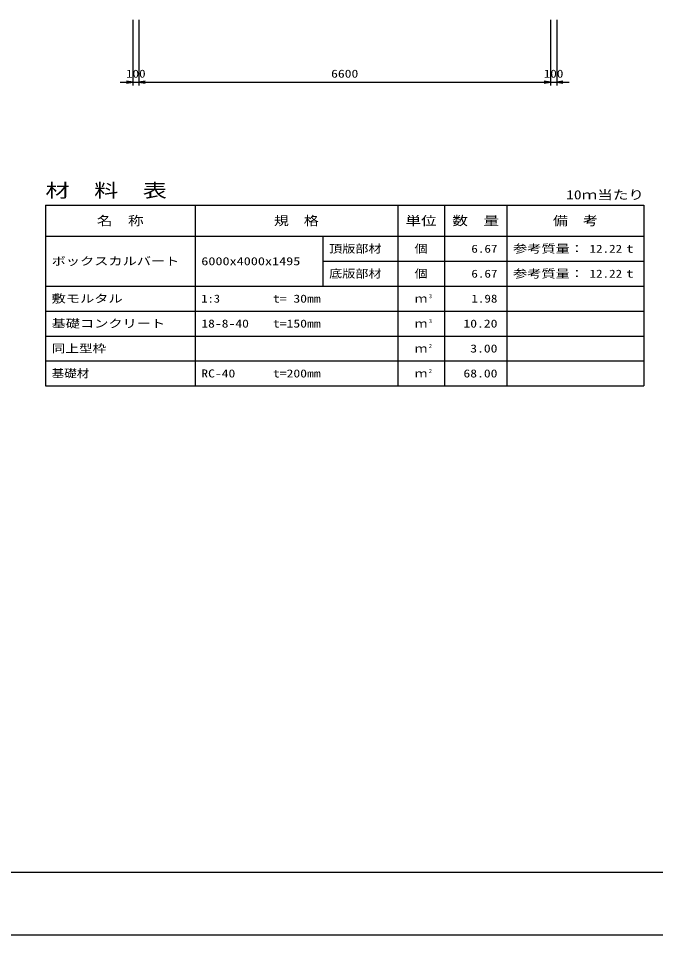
# Model space of a CAD drawing. Units: millimetres at full size. Extents: x 0 to 42050, y 0 to 29700.
# Drawn here: x 23290 to 33513, y 0 to 14695 of the extents above; entities that cross this region are included whole.
import ezdxf
from ezdxf.enums import TextEntityAlignment as Align

# ---------------------------------------------------------------- set-up
doc = ezdxf.new("R2010")
doc.units = ezdxf.units.MM
doc.layers.add('D-MTR', color=7, linetype='Continuous')
doc.layers.add('D-MTR-TXT', color=7, linetype='Continuous')
for name, color, linetype, lineweight in [('D-MTR-FRAM', 7, 'Continuous', 25), ('D-MTR-LINE', 7, 'Continuous', 25), ('D-STR-DIM', 7, 'Continuous', 25), ('D-TTL', 2, 'Continuous', 25)]:
    doc.layers.add(name, color=color, linetype=linetype, lineweight=lineweight)
doc.styles.add('ＭＳ ゴシック', font='')
doc.styles.get('ＭＳ ゴシック').set_extended_font_data('MS Gothic')

# ---------------------------------------------------------------- blocks, each defined once
blk = doc.blocks.new('open_arrow')
at = {"color": 0, "linetype": 'Continuous', "lineweight": -2}
blk.add_lwpolyline([(7.5, 1.25), (0, 0), (7.5, -1.25)], dxfattribs=at)

msp = doc.modelspace()

# ---------------------------------------------------------------- linework, layer by layer
at = {"layer": 'D-MTR-FRAM'}
for p, q in [((23725, 11700), (33325, 11700)), ((23725, 11700), (23725, 8800)), ((33325, 11700), (33325, 8800)), ((23725, 8800), (33325, 8800))]:
    msp.add_line(p, q, dxfattribs=at)
at = {"layer": 'D-MTR-LINE'}
for p, q in [((26125, 11700), (26125, 8800)), ((29375, 11700), (29375, 8800)), ((30125, 11700), (30125, 8800)), ((31125, 11700), (31125, 8800)), ((23725, 11200), (33325, 11200)), ((28175, 11200), (28175, 10400)), ((28175, 10800), (33325, 10800)), ((23725, 10400), (33325, 10400)), ((23725, 10000), (33325, 10000)), ((23725, 9600), (33325, 9600)), ((23725, 9200), (33325, 9200))]:
    msp.add_line(p, q, dxfattribs=at)
at = {"layer": 'D-STR-DIM'}
for p, q in [((25125, 14670), (25125, 13620)), ((25225, 14670), (25225, 13620)), ((25225, 14670), (25225, 13620)), ((31825, 14670), (31825, 13620)), ((31825, 14670), (31825, 13620)), ((31925, 14670), (31925, 13620)), ((24925, 13670), (25425, 13670)), ((25225, 13670), (31825, 13670)), ((31625, 13670), (32125, 13670))]:
    msp.add_line(p, q, dxfattribs=at)
at = {"layer": 'D-TTL'}
for points in [[(0, 0), (42050, 0), (42050, 29700), (0, 29700)], [(1000, 1000), (41050, 1000), (41050, 28700), (1000, 28700)]]:
    msp.add_lwpolyline(points, close=True, dxfattribs=at)

# ---------------------------------------------------------------- block references
at = {"layer": 'D-STR-DIM', "xscale": 13.3, "yscale": 13.3, "rotation": 180}
for p in [(25125, 13670), (31825, 13670), (31825, 13670)]:
    msp.add_blockref('open_arrow', p, dxfattribs=at)
at = {"layer": 'D-STR-DIM', "xscale": 13.3, "yscale": 13.3}
for p in [(25225, 13670), (25225, 13670), (31925, 13670)]:
    msp.add_blockref('open_arrow', p, dxfattribs=at)

# ---------------------------------------------------------------- texts
at = {"layer": 'D-MTR', "style": 'ＭＳ ゴシック', "width": 1.3}
msp.add_text('材\u3000料\u3000表', height=219.9, dxfattribs=at).set_placement((23725, 11760), align=Align.BOTTOM_LEFT)
at = {"layer": 'D-MTR', "style": 'ＭＳ ゴシック', "width": 1.25}
msp.add_text('10ｍ当たり', height=146.6, dxfattribs=at).set_placement((33325, 11748.333), align=Align.BOTTOM_RIGHT)
at = {"layer": 'D-MTR-TXT', "style": 'ＭＳ ゴシック'}
for s, height, width, p in [('名\u3000称', 146.6, 1.25, (24925, 11450)), ('規\u3000格', 146.6, 1.2, (27750, 11450)), ('単位', 146.6, 1.25, (29750, 11450)), ('数\u3000量', 146.6, 1.25, (30625, 11450)), ('備\u3000考', 146.6, 1.2, (32225, 11450)), ('個', 128.3, 1.2, (29750, 11000)), ('個', 128.3, 1.2, (29750, 10600)), ('ｍ', 128.3, 1.15, (29750, 10200)), ('ｍ', 128.3, 1.15, (29750, 9800)), ('ｍ', 128.3, 1.15, (29750, 9400)), ('ｍ', 128.3, 1.15, (29750, 9000))]:
    msp.add_text(s, height=height, dxfattribs=dict(at, width=width)).set_placement(p, align=Align.MIDDLE_CENTER)
for s, width, p in [('頂版部材', 1.2, (28275, 11000)), ('参考質量：      t', 1.3, (31225, 11000)), ('ボックスカルバート', 1.3, (23825, 10800)), ('6000x4000x1495', 1.3, (26225, 10800)), ('底版部材', 1.2, (28275, 10600)), ('参考質量：      t', 1.3, (31225, 10600)), ('敷モルタル', 1.3, (23825, 10200)), ('1:3', 1.15, (26225, 10200)), ('t= 30mm', 1.25, (27375, 10200)), ('基礎コンクリート', 1.3, (23825, 9800)), ('18-8-40', 1.25, (26225, 9800)), ('t=150mm', 1.25, (27375, 9800)), ('同上型枠', 1.25, (23825, 9400)), ('基礎材', 1.15, (23825, 9000)), ('RC-40', 1.25, (26225, 9000)), ('t=200mm', 1.25, (27375, 9000))]:
    msp.add_text(s, height=128.3, dxfattribs=dict(at, width=width)).set_placement(p, align=Align.MIDDLE_LEFT)
for s, width, p in [('6.67', 1.2, (30975, 11000)), ('12.22', 1.2, (32975, 11000)), ('6.67', 1.2, (30975, 10600)), ('12.22', 1.2, (32975, 10600)), ('1.98', 1.2, (30975, 10200)), ('10.20', 1.25, (30975, 9800)), ('3.00', 1.25, (30975, 9400)), ('68.00', 1.25, (30975, 9000))]:
    msp.add_text(s, height=128.3, dxfattribs=dict(at, width=width)).set_placement(p, align=Align.MIDDLE_RIGHT)
at = {"layer": 'D-MTR-TXT', "style": 'ＭＳ ゴシック', "width": 1.15}
for s, p in [('3', (29875, 10188.333)), ('3', (29875, 9788.333)), ('2', (29875, 9388.333)), ('2', (29875, 8988.333))]:
    msp.add_text(s, height=64.15, dxfattribs=at).set_placement(p, align=Align.BOTTOM_LEFT)
at = {"layer": 'D-STR-DIM', "style": 'ＭＳ ゴシック'}
for s, width, p in [('100', 1.2, (25175, 13807.5)), ('6600', 1.25, (28525, 13807.5)), ('100', 1.2, (31875, 13807.5))]:
    msp.add_text(s, height=128.3, dxfattribs=dict(at, width=width)).set_placement(p, align=Align.MIDDLE_CENTER)

doc.saveas('drawing.dxf')
